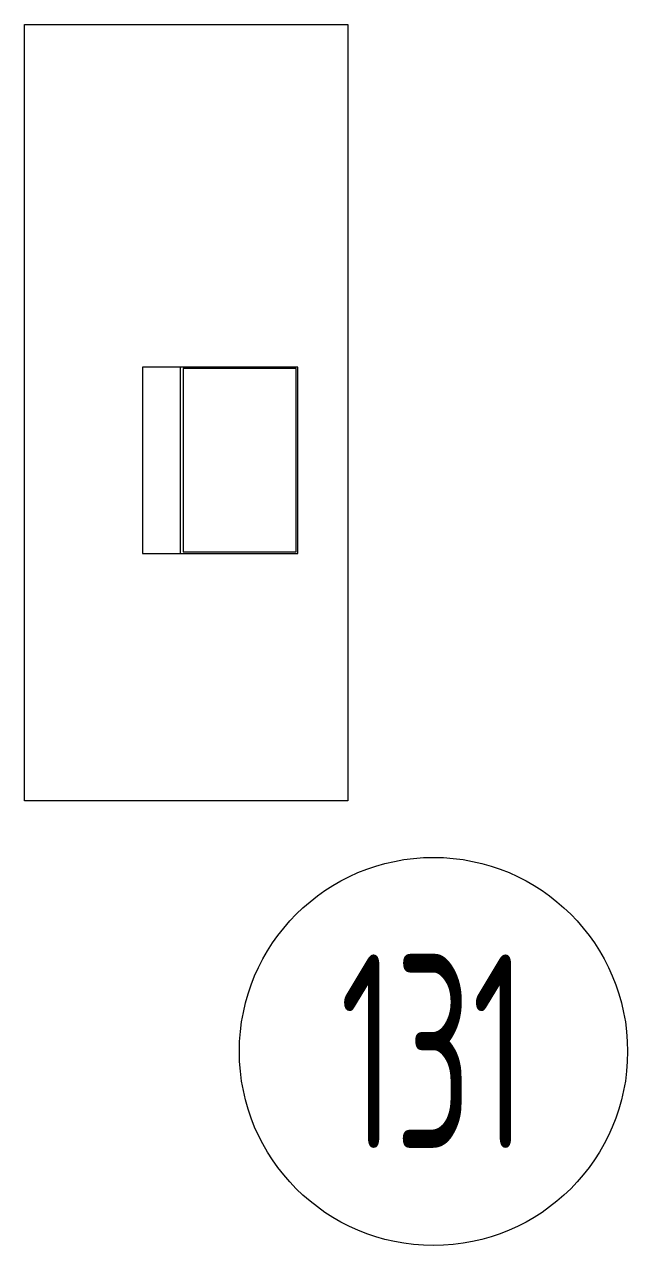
# Model space of a CAD drawing. Header units: millimetres. Extents: x 2162 to 93478, y -2737 to 52379.
# Drawn here: x 47092 to 48024, y 5278 to 7166 of the extents above; entities that cross this region are included whole.
import ezdxf
from ezdxf.enums import TextEntityAlignment as Align

# ---------------------------------------------------------------- set-up
doc = ezdxf.new("R2010")
doc.units = ezdxf.units.MM
doc.layers.add('equipment 1', color=4, linetype='Continuous', lineweight=9)
doc.layers.add('txt', color=219, linetype='Continuous', lineweight=20)
doc.styles.add('стиль1', font='cs_gost2304.shx', dxfattribs={"width": 0.8})

msp = doc.modelspace()

# ---------------------------------------------------------------- linework, layer by layer
at = {"layer": 'equipment 1'}
for points in [[(47092, 7165.7), (47592, 7165.7), (47592, 5965.7), (47092, 5965.7)], [(47514.7, 6636.1), (47274.7, 6636.1), (47274.7, 6348.1), (47514.7, 6348.1)], [(47512.2, 6633.6), (47337.2, 6633.6), (47337.2, 6350.6), (47512.2, 6350.6)]]:
    msp.add_lwpolyline(points, close=True, dxfattribs=at)
msp.add_lwpolyline([(47332.9, 6636.1), (47332.9, 6348.1)], dxfattribs=at)
at = {"layer": 'txt'}
msp.add_circle((47724.3, 5578.1), 300, dxfattribs=at)

# ---------------------------------------------------------------- texts
at = {"layer": 'txt', "style": 'стиль1', "width": 0.7}
msp.add_text('131', height=300, dxfattribs=at).set_placement((47724.3, 5578.1), align=Align.MIDDLE_CENTER)

doc.saveas('drawing.dxf')
